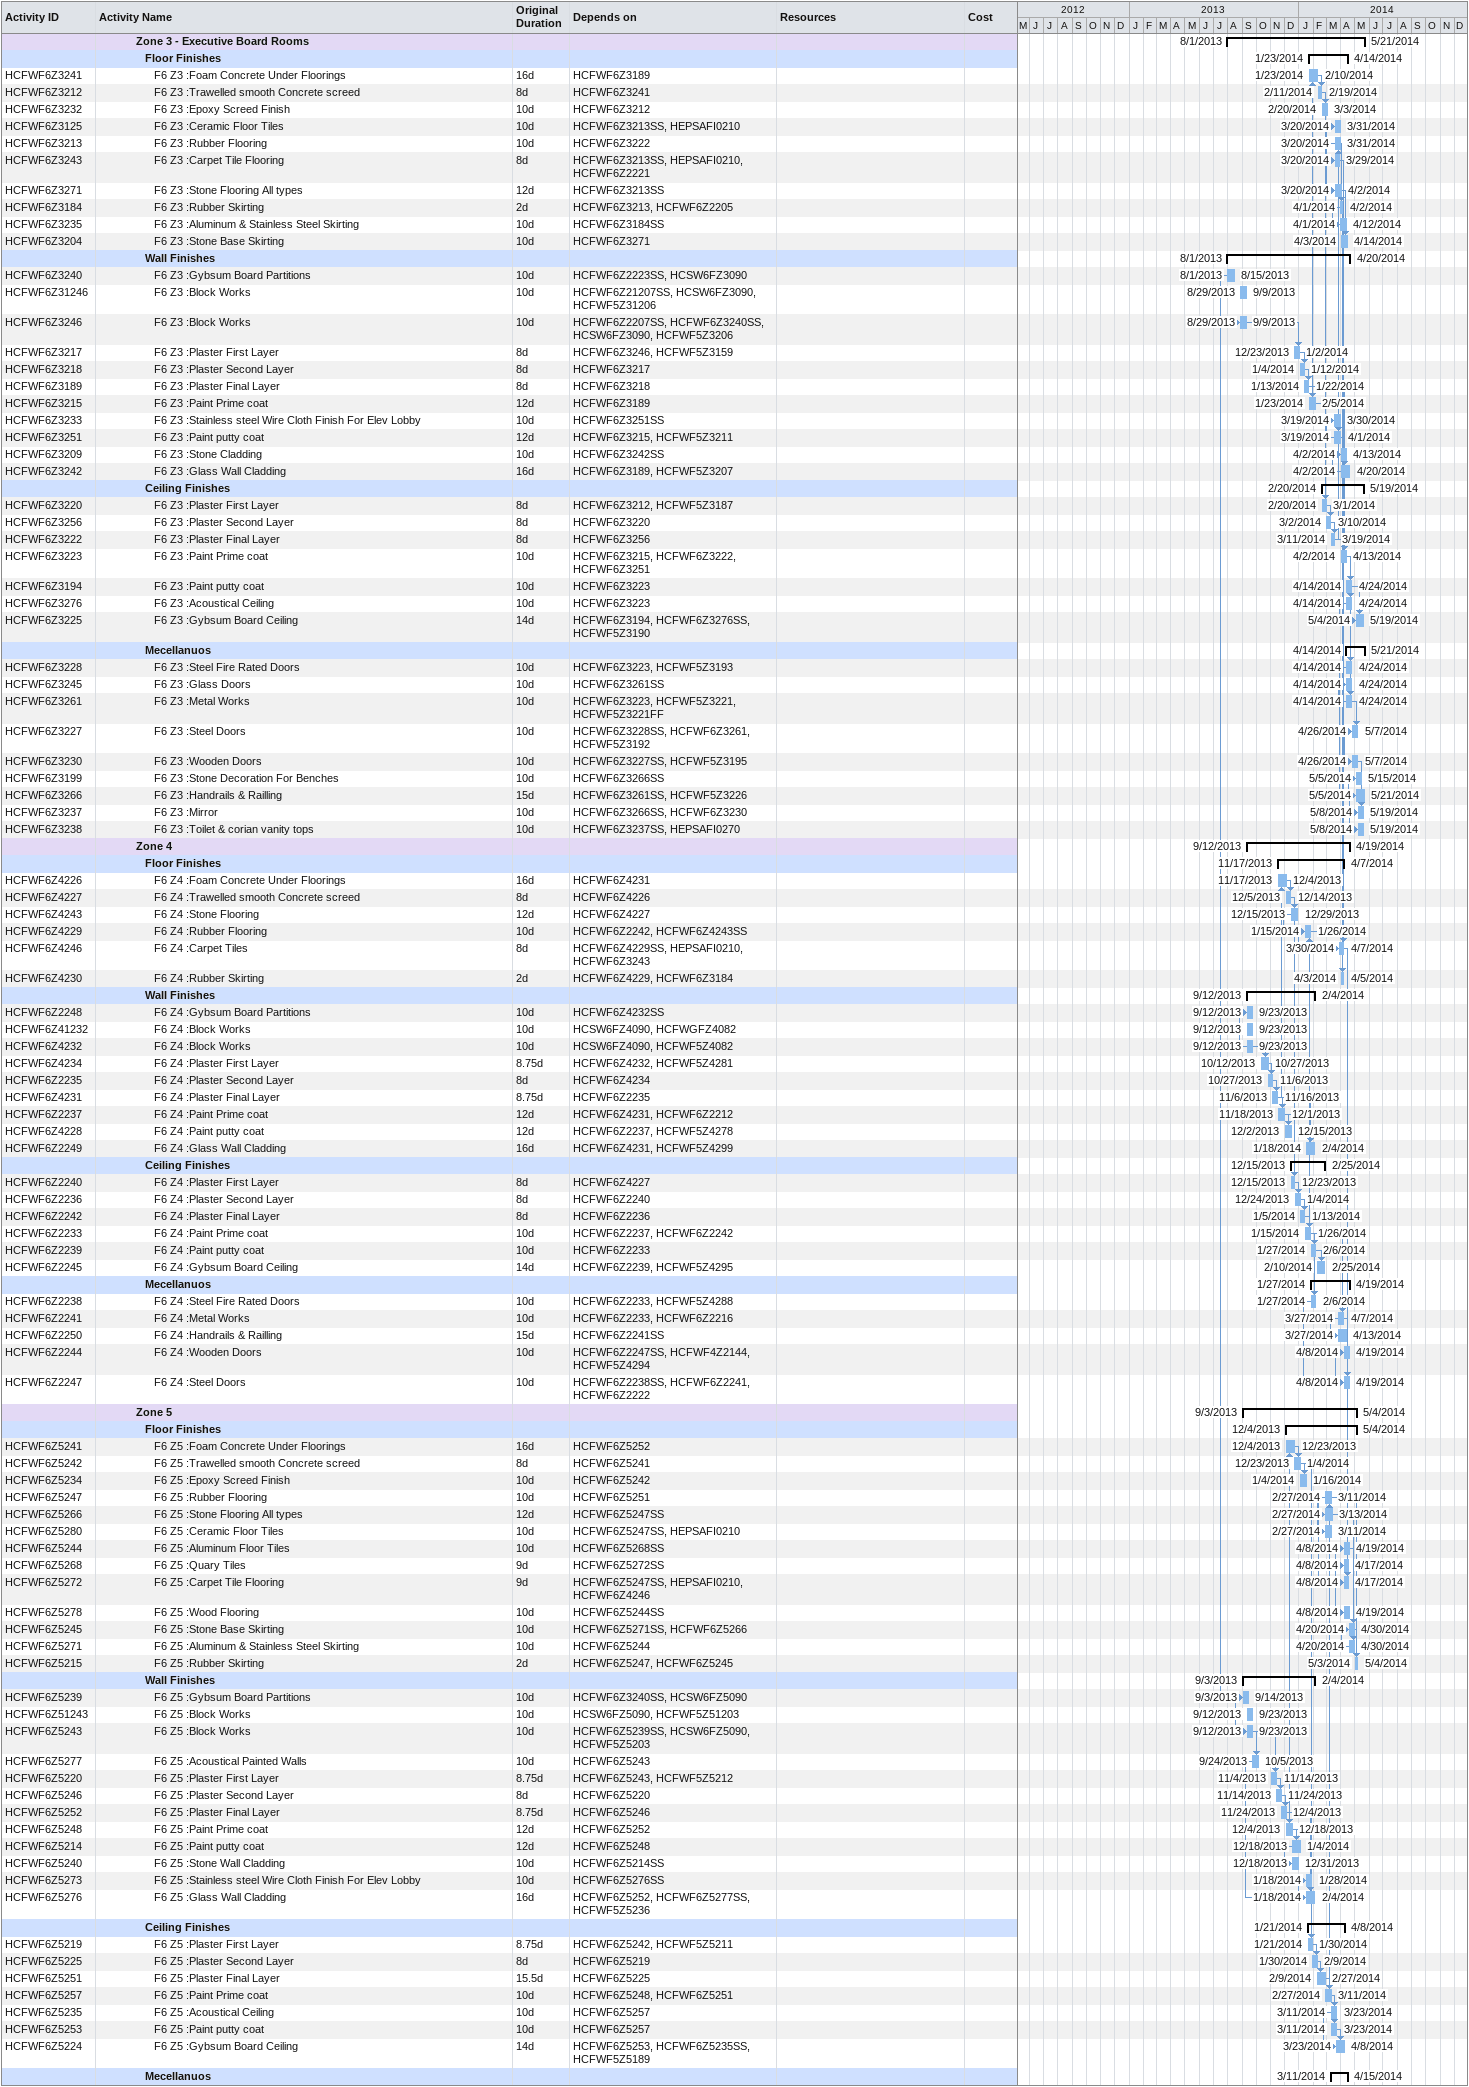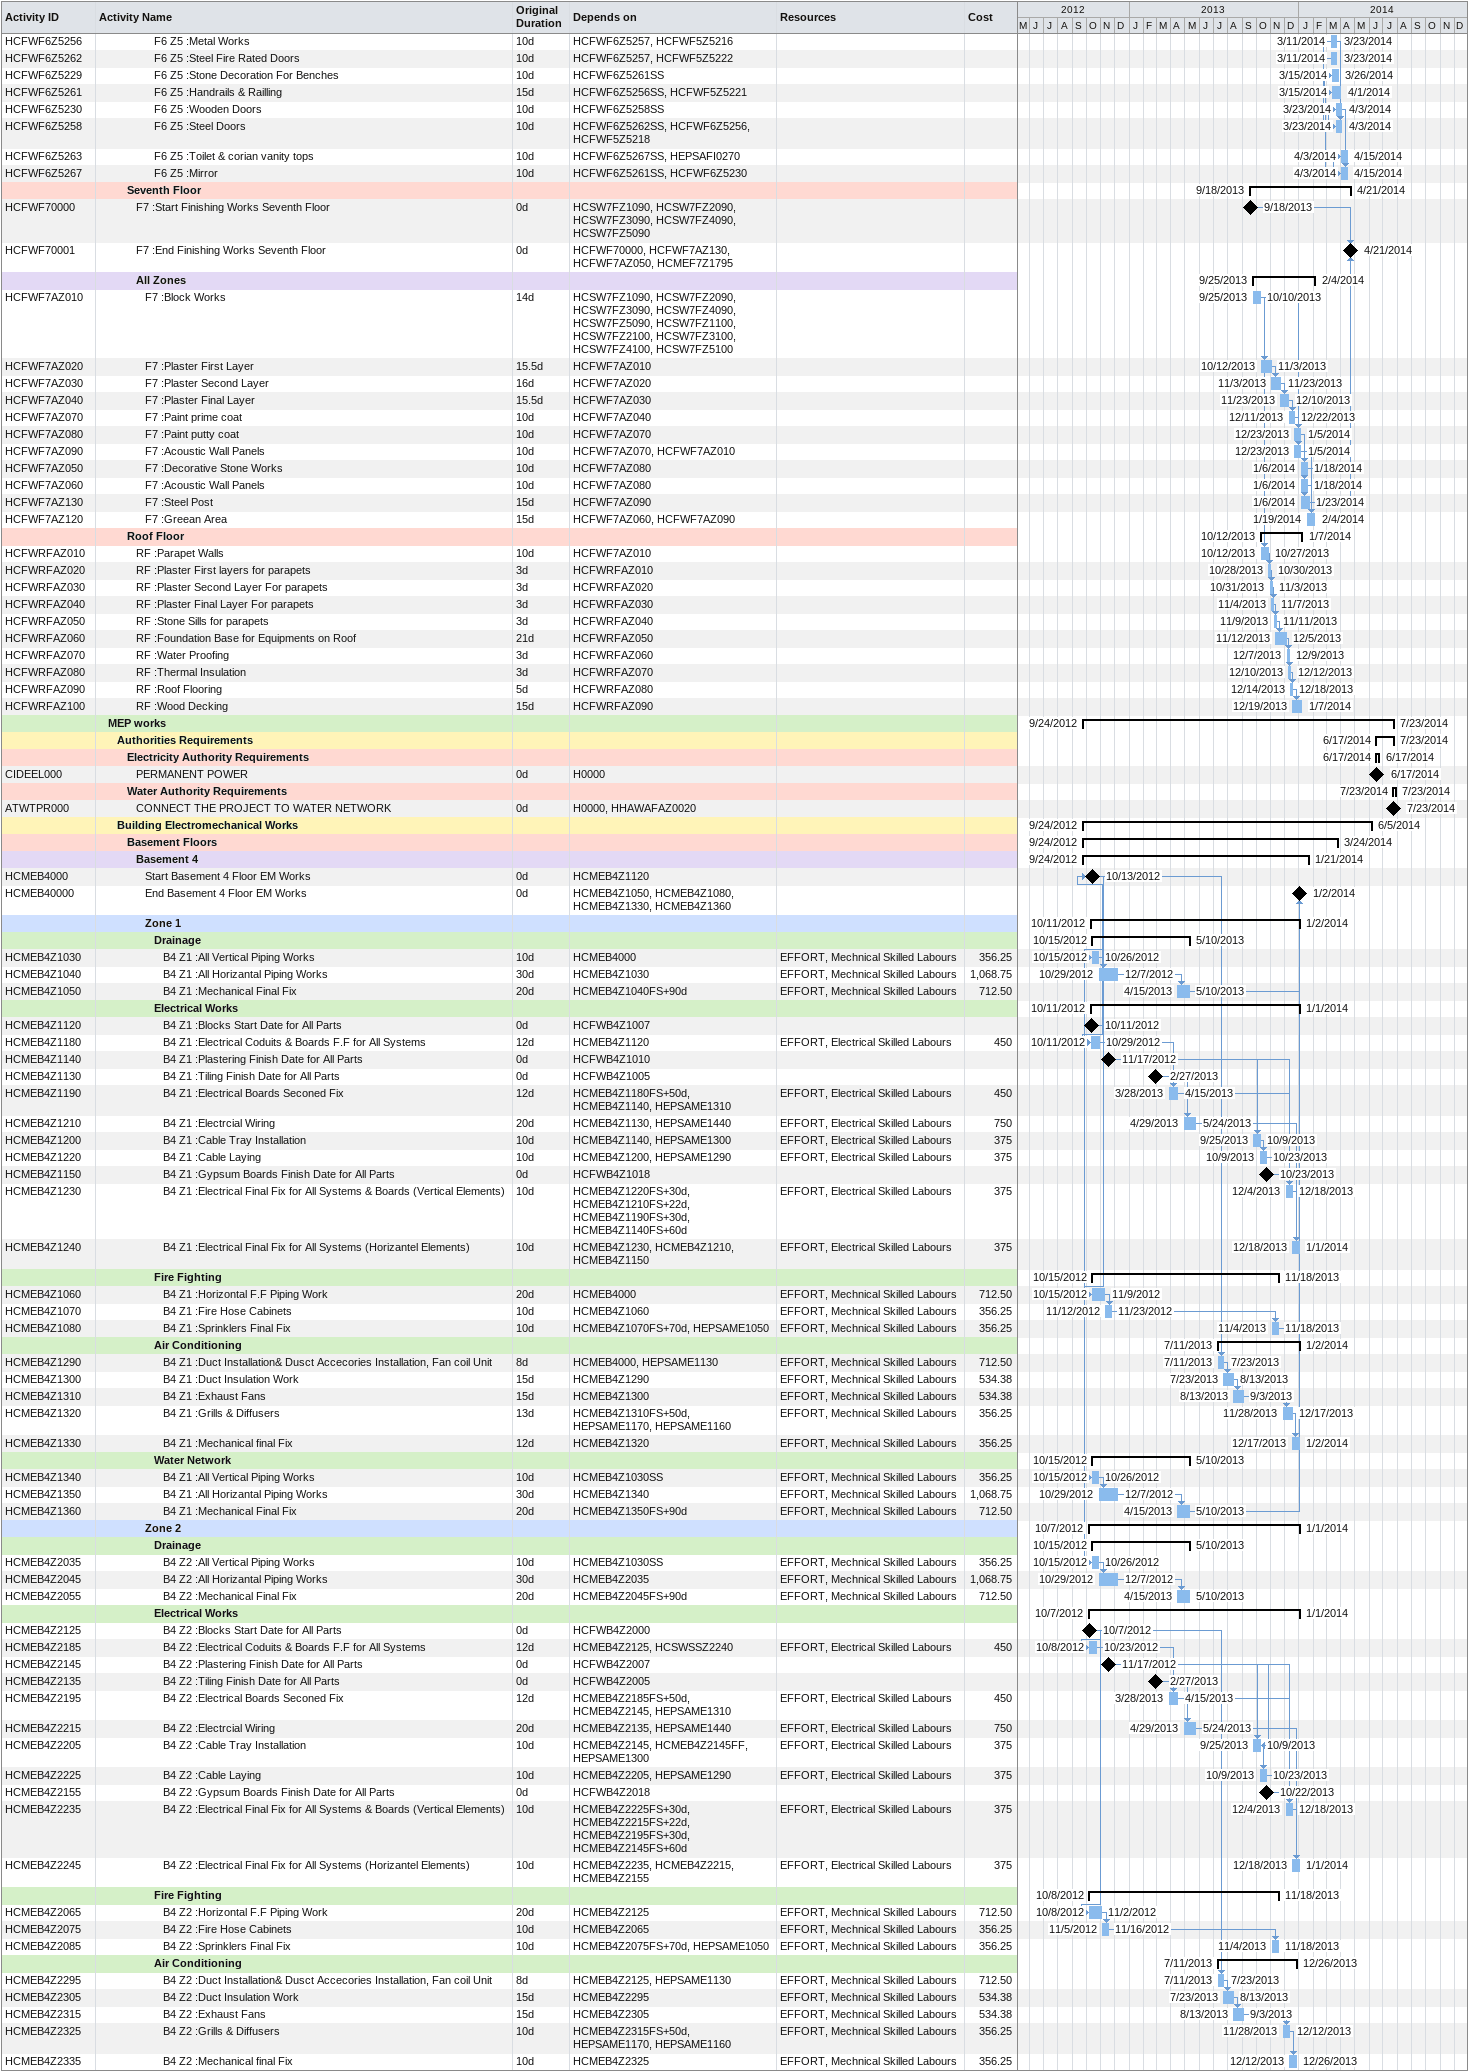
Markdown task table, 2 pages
| ID | Level | Task | Original duration | Start | Finish | Predecessors | Resources | Cost |
|---|---|---|---|---|---|---|---|---|
|  | 5 | **Zone 3 - Executive Board Rooms** |  | 2013-08-01 | 2014-05-21 |  |  |  |
|  | 6 | **Floor Finishes** |  | 2014-01-23 | 2014-04-14 |  |  |  |
| HCFWF6Z3241 | 7 | F6 Z3 :Foam Concrete Under Floorings | 16d | 2014-01-23 | 2014-02-10 | HCFWF6Z3189 |  |  |
| HCFWF6Z3212 | 7 | F6 Z3 :Trawelled smooth Concrete screed | 8d | 2014-02-11 | 2014-02-19 | HCFWF6Z3241 |  |  |
| HCFWF6Z3232 | 7 | F6 Z3 :Epoxy Screed Finish | 10d | 2014-02-20 | 2014-03-03 | HCFWF6Z3212 |  |  |
| HCFWF6Z3125 | 7 | F6 Z3 :Ceramic Floor Tiles | 10d | 2014-03-20 | 2014-03-31 | HCFWF6Z3213SS, HEPSAFI0210 |  |  |
| HCFWF6Z3213 | 7 | F6 Z3 :Rubber Flooring | 10d | 2014-03-20 | 2014-03-31 | HCFWF6Z3222 |  |  |
| HCFWF6Z3243 | 7 | F6 Z3 :Carpet Tile Flooring | 8d | 2014-03-20 | 2014-03-29 | HCFWF6Z3213SS, HEPSAFI0210, HCFWF6Z2221 |  |  |
| HCFWF6Z3271 | 7 | F6 Z3 :Stone Flooring All types | 12d | 2014-03-20 | 2014-04-02 | HCFWF6Z3213SS |  |  |
| HCFWF6Z3184 | 7 | F6 Z3 :Rubber Skirting | 2d | 2014-04-01 | 2014-04-02 | HCFWF6Z3213, HCFWF6Z2205 |  |  |
| HCFWF6Z3235 | 7 | F6 Z3 :Aluminum & Stainless Steel Skirting | 10d | 2014-04-01 | 2014-04-12 | HCFWF6Z3184SS |  |  |
| HCFWF6Z3204 | 7 | F6 Z3 :Stone Base Skirting | 10d | 2014-04-03 | 2014-04-14 | HCFWF6Z3271 |  |  |
|  | 6 | **Wall Finishes** |  | 2013-08-01 | 2014-04-20 |  |  |  |
| HCFWF6Z3240 | 7 | F6 Z3 :Gybsum Board Partitions | 10d | 2013-08-01 | 2013-08-15 | HCFWF6Z2223SS, HCSW6FZ3090 |  |  |
| HCFWF6Z31246 | 7 | F6 Z3 :Block Works | 10d | 2013-08-29 | 2013-09-09 | HCFWF6Z21207SS, HCSW6FZ3090, HCFWF5Z31206 |  |  |
| HCFWF6Z3246 | 7 | F6 Z3 :Block Works | 10d | 2013-08-29 | 2013-09-09 | HCFWF6Z2207SS, HCFWF6Z3240SS, HCSW6FZ3090, HCFWF5Z3206 |  |  |
| HCFWF6Z3217 | 7 | F6 Z3 :Plaster First Layer | 8d | 2013-12-23 | 2014-01-02 | HCFWF6Z3246, HCFWF5Z3159 |  |  |
| HCFWF6Z3218 | 7 | F6 Z3 :Plaster Second Layer | 8d | 2014-01-04 | 2014-01-12 | HCFWF6Z3217 |  |  |
| HCFWF6Z3189 | 7 | F6 Z3 :Plaster Final Layer | 8d | 2014-01-13 | 2014-01-22 | HCFWF6Z3218 |  |  |
| HCFWF6Z3215 | 7 | F6 Z3 :Paint Prime coat | 12d | 2014-01-23 | 2014-02-05 | HCFWF6Z3189 |  |  |
| HCFWF6Z3233 | 7 | F6 Z3 :Stainless steel Wire Cloth Finish For Elev Lobby | 10d | 2014-03-19 | 2014-03-30 | HCFWF6Z3251SS |  |  |
| HCFWF6Z3251 | 7 | F6 Z3 :Paint putty coat | 12d | 2014-03-19 | 2014-04-01 | HCFWF6Z3215, HCFWF5Z3211 |  |  |
| HCFWF6Z3209 | 7 | F6 Z3 :Stone Cladding | 10d | 2014-04-02 | 2014-04-13 | HCFWF6Z3242SS |  |  |
| HCFWF6Z3242 | 7 | F6 Z3 :Glass Wall Cladding | 16d | 2014-04-02 | 2014-04-20 | HCFWF6Z3189, HCFWF5Z3207 |  |  |
|  | 6 | **Ceiling Finishes** |  | 2014-02-20 | 2014-05-19 |  |  |  |
| HCFWF6Z3220 | 7 | F6 Z3 :Plaster First Layer | 8d | 2014-02-20 | 2014-03-01 | HCFWF6Z3212, HCFWF5Z3187 |  |  |
| HCFWF6Z3256 | 7 | F6 Z3 :Plaster Second Layer | 8d | 2014-03-02 | 2014-03-10 | HCFWF6Z3220 |  |  |
| HCFWF6Z3222 | 7 | F6 Z3 :Plaster Final Layer | 8d | 2014-03-11 | 2014-03-19 | HCFWF6Z3256 |  |  |
| HCFWF6Z3223 | 7 | F6 Z3 :Paint Prime coat | 10d | 2014-04-02 | 2014-04-13 | HCFWF6Z3215, HCFWF6Z3222, HCFWF6Z3251 |  |  |
| HCFWF6Z3194 | 7 | F6 Z3 :Paint putty coat | 10d | 2014-04-14 | 2014-04-24 | HCFWF6Z3223 |  |  |
| HCFWF6Z3276 | 7 | F6 Z3 :Acoustical Ceiling | 10d | 2014-04-14 | 2014-04-24 | HCFWF6Z3223 |  |  |
| HCFWF6Z3225 | 7 | F6 Z3 :Gybsum Board Ceiling | 14d | 2014-05-04 | 2014-05-19 | HCFWF6Z3194, HCFWF6Z3276SS, HCFWF5Z3190 |  |  |
|  | 6 | **Mecellanuos** |  | 2014-04-14 | 2014-05-21 |  |  |  |
| HCFWF6Z3228 | 7 | F6 Z3 :Steel Fire Rated Doors | 10d | 2014-04-14 | 2014-04-24 | HCFWF6Z3223, HCFWF5Z3193 |  |  |
| HCFWF6Z3245 | 7 | F6 Z3 :Glass Doors | 10d | 2014-04-14 | 2014-04-24 | HCFWF6Z3261SS |  |  |
| HCFWF6Z3261 | 7 | F6 Z3 :Metal Works | 10d | 2014-04-14 | 2014-04-24 | HCFWF6Z3223, HCFWF5Z3221, HCFWF5Z3221FF |  |  |
| HCFWF6Z3227 | 7 | F6 Z3 :Steel Doors | 10d | 2014-04-26 | 2014-05-07 | HCFWF6Z3228SS, HCFWF6Z3261, HCFWF5Z3192 |  |  |
| HCFWF6Z3230 | 7 | F6 Z3 :Wooden Doors | 10d | 2014-04-26 | 2014-05-07 | HCFWF6Z3227SS, HCFWF5Z3195 |  |  |
| HCFWF6Z3199 | 7 | F6 Z3 :Stone Decoration For Benches | 10d | 2014-05-05 | 2014-05-15 | HCFWF6Z3266SS |  |  |
| HCFWF6Z3266 | 7 | F6 Z3 :Handrails & Railling | 15d | 2014-05-05 | 2014-05-21 | HCFWF6Z3261SS, HCFWF5Z3226 |  |  |
| HCFWF6Z3237 | 7 | F6 Z3 :Mirror | 10d | 2014-05-08 | 2014-05-19 | HCFWF6Z3266SS, HCFWF6Z3230 |  |  |
| HCFWF6Z3238 | 7 | F6 Z3 :Toilet & corian vanity tops | 10d | 2014-05-08 | 2014-05-19 | HCFWF6Z3237SS, HEPSAFI0270 |  |  |
|  | 5 | **Zone 4** |  | 2013-09-12 | 2014-04-19 |  |  |  |
|  | 6 | **Floor Finishes** |  | 2013-11-17 | 2014-04-07 |  |  |  |
| HCFWF6Z4226 | 7 | F6 Z4 :Foam Concrete Under Floorings | 16d | 2013-11-17 | 2013-12-04 | HCFWF6Z4231 |  |  |
| HCFWF6Z4227 | 7 | F6 Z4 :Trawelled smooth Concrete screed | 8d | 2013-12-05 | 2013-12-14 | HCFWF6Z4226 |  |  |
| HCFWF6Z4243 | 7 | F6 Z4 :Stone Flooring | 12d | 2013-12-15 | 2013-12-29 | HCFWF6Z4227 |  |  |
| HCFWF6Z4229 | 7 | F6 Z4 :Rubber Flooring | 10d | 2014-01-15 | 2014-01-26 | HCFWF6Z2242, HCFWF6Z4243SS |  |  |
| HCFWF6Z4246 | 7 | F6 Z4 :Carpet Tiles | 8d | 2014-03-30 | 2014-04-07 | HCFWF6Z4229SS, HEPSAFI0210, HCFWF6Z3243 |  |  |
| HCFWF6Z4230 | 7 | F6 Z4 :Rubber Skirting | 2d | 2014-04-03 | 2014-04-05 | HCFWF6Z4229, HCFWF6Z3184 |  |  |
|  | 6 | **Wall Finishes** |  | 2013-09-12 | 2014-02-04 |  |  |  |
| HCFWF6Z2248 | 7 | F6 Z4 :Gybsum Board Partitions | 10d | 2013-09-12 | 2013-09-23 | HCFWF6Z4232SS |  |  |
| HCFWF6Z41232 | 7 | F6 Z4 :Block Works | 10d | 2013-09-12 | 2013-09-23 | HCSW6FZ4090, HCFWGFZ4082 |  |  |
| HCFWF6Z4232 | 7 | F6 Z4 :Block Works | 10d | 2013-09-12 | 2013-09-23 | HCSW6FZ4090, HCFWF5Z4082 |  |  |
| HCFWF6Z4234 | 7 | F6 Z4 :Plaster First Layer | 8.75d | 2013-10-12 | 2013-10-27 | HCFWF6Z4232, HCFWF5Z4281 |  |  |
| HCFWF6Z2235 | 7 | F6 Z4 :Plaster Second Layer | 8d | 2013-10-27 | 2013-11-06 | HCFWF6Z4234 |  |  |
| HCFWF6Z4231 | 7 | F6 Z4 :Plaster Final Layer | 8.75d | 2013-11-06 | 2013-11-16 | HCFWF6Z2235 |  |  |
| HCFWF6Z2237 | 7 | F6 Z4 :Paint Prime coat | 12d | 2013-11-18 | 2013-12-01 | HCFWF6Z4231, HCFWF6Z2212 |  |  |
| HCFWF6Z4228 | 7 | F6 Z4 :Paint putty coat | 12d | 2013-12-02 | 2013-12-15 | HCFWF6Z2237, HCFWF5Z4278 |  |  |
| HCFWF6Z2249 | 7 | F6 Z4 :Glass Wall Cladding | 16d | 2014-01-18 | 2014-02-04 | HCFWF6Z4231, HCFWF5Z4299 |  |  |
|  | 6 | **Ceiling Finishes** |  | 2013-12-15 | 2014-02-25 |  |  |  |
| HCFWF6Z2240 | 7 | F6 Z4 :Plaster First Layer | 8d | 2013-12-15 | 2013-12-23 | HCFWF6Z4227 |  |  |
| HCFWF6Z2236 | 7 | F6 Z4 :Plaster Second Layer | 8d | 2013-12-24 | 2014-01-04 | HCFWF6Z2240 |  |  |
| HCFWF6Z2242 | 7 | F6 Z4 :Plaster Final Layer | 8d | 2014-01-05 | 2014-01-13 | HCFWF6Z2236 |  |  |
| HCFWF6Z2233 | 7 | F6 Z4 :Paint Prime coat | 10d | 2014-01-15 | 2014-01-26 | HCFWF6Z2237, HCFWF6Z2242 |  |  |
| HCFWF6Z2239 | 7 | F6 Z4 :Paint putty coat | 10d | 2014-01-27 | 2014-02-06 | HCFWF6Z2233 |  |  |
| HCFWF6Z2245 | 7 | F6 Z4 :Gybsum Board Ceiling | 14d | 2014-02-10 | 2014-02-25 | HCFWF6Z2239, HCFWF5Z4295 |  |  |
|  | 6 | **Mecellanuos** |  | 2014-01-27 | 2014-04-19 |  |  |  |
| HCFWF6Z2238 | 7 | F6 Z4 :Steel Fire Rated Doors | 10d | 2014-01-27 | 2014-02-06 | HCFWF6Z2233, HCFWF5Z4288 |  |  |
| HCFWF6Z2241 | 7 | F6 Z4 :Metal Works | 10d | 2014-03-27 | 2014-04-07 | HCFWF6Z2233, HCFWF6Z2216 |  |  |
| HCFWF6Z2250 | 7 | F6 Z4 :Handrails & Railling | 15d | 2014-03-27 | 2014-04-13 | HCFWF6Z2241SS |  |  |
| HCFWF6Z2244 | 7 | F6 Z4 :Wooden Doors | 10d | 2014-04-08 | 2014-04-19 | HCFWF6Z2247SS, HCFWF4Z2144, HCFWF5Z4294 |  |  |
| HCFWF6Z2247 | 7 | F6 Z4 :Steel Doors | 10d | 2014-04-08 | 2014-04-19 | HCFWF6Z2238SS, HCFWF6Z2241, HCFWF6Z2222 |  |  |
|  | 5 | **Zone 5** |  | 2013-09-03 | 2014-05-04 |  |  |  |
|  | 6 | **Floor Finishes** |  | 2013-12-04 | 2014-05-04 |  |  |  |
| HCFWF6Z5241 | 7 | F6 Z5 :Foam Concrete Under Floorings | 16d | 2013-12-04 | 2013-12-23 | HCFWF6Z5252 |  |  |
| HCFWF6Z5242 | 7 | F6 Z5 :Trawelled smooth Concrete screed | 8d | 2013-12-23 | 2014-01-04 | HCFWF6Z5241 |  |  |
| HCFWF6Z5234 | 7 | F6 Z5 :Epoxy Screed Finish | 10d | 2014-01-04 | 2014-01-16 | HCFWF6Z5242 |  |  |
| HCFWF6Z5247 | 7 | F6 Z5 :Rubber Flooring | 10d | 2014-02-27 | 2014-03-11 | HCFWF6Z5251 |  |  |
| HCFWF6Z5266 | 7 | F6 Z5 :Stone Flooring All types | 12d | 2014-02-27 | 2014-03-13 | HCFWF6Z5247SS |  |  |
| HCFWF6Z5280 | 7 | F6 Z5 :Ceramic Floor Tiles | 10d | 2014-02-27 | 2014-03-11 | HCFWF6Z5247SS, HEPSAFI0210 |  |  |
| HCFWF6Z5244 | 7 | F6 Z5 :Aluminum Floor Tiles | 10d | 2014-04-08 | 2014-04-19 | HCFWF6Z5268SS |  |  |
| HCFWF6Z5268 | 7 | F6 Z5 :Quary Tiles | 9d | 2014-04-08 | 2014-04-17 | HCFWF6Z5272SS |  |  |
| HCFWF6Z5272 | 7 | F6 Z5 :Carpet Tile Flooring | 9d | 2014-04-08 | 2014-04-17 | HCFWF6Z5247SS, HEPSAFI0210, HCFWF6Z4246 |  |  |
| HCFWF6Z5278 | 7 | F6 Z5 :Wood Flooring | 10d | 2014-04-08 | 2014-04-19 | HCFWF6Z5244SS |  |  |
| HCFWF6Z5245 | 7 | F6 Z5 :Stone Base Skirting | 10d | 2014-04-20 | 2014-04-30 | HCFWF6Z5271SS, HCFWF6Z5266 |  |  |
| HCFWF6Z5271 | 7 | F6 Z5 :Aluminum & Stainless Steel Skirting | 10d | 2014-04-20 | 2014-04-30 | HCFWF6Z5244 |  |  |
| HCFWF6Z5215 | 7 | F6 Z5 :Rubber Skirting | 2d | 2014-05-03 | 2014-05-04 | HCFWF6Z5247, HCFWF6Z5245 |  |  |
|  | 6 | **Wall Finishes** |  | 2013-09-03 | 2014-02-04 |  |  |  |
| HCFWF6Z5239 | 7 | F6 Z5 :Gybsum Board Partitions | 10d | 2013-09-03 | 2013-09-14 | HCFWF6Z3240SS, HCSW6FZ5090 |  |  |
| HCFWF6Z51243 | 7 | F6 Z5 :Block Works | 10d | 2013-09-12 | 2013-09-23 | HCSW6FZ5090, HCFWF5Z51203 |  |  |
| HCFWF6Z5243 | 7 | F6 Z5 :Block Works | 10d | 2013-09-12 | 2013-09-23 | HCFWF6Z5239SS, HCSW6FZ5090, HCFWF5Z5203 |  |  |
| HCFWF6Z5277 | 7 | F6 Z5 :Acoustical Painted Walls | 10d | 2013-09-24 | 2013-10-05 | HCFWF6Z5243 |  |  |
| HCFWF6Z5220 | 7 | F6 Z5 :Plaster First Layer | 8.75d | 2013-11-04 | 2013-11-14 | HCFWF6Z5243, HCFWF5Z5212 |  |  |
| HCFWF6Z5246 | 7 | F6 Z5 :Plaster Second Layer | 8d | 2013-11-14 | 2013-11-24 | HCFWF6Z5220 |  |  |
| HCFWF6Z5252 | 7 | F6 Z5 :Plaster Final Layer | 8.75d | 2013-11-24 | 2013-12-04 | HCFWF6Z5246 |  |  |
| HCFWF6Z5248 | 7 | F6 Z5 :Paint Prime coat | 12d | 2013-12-04 | 2013-12-18 | HCFWF6Z5252 |  |  |
| HCFWF6Z5214 | 7 | F6 Z5 :Paint putty coat | 12d | 2013-12-18 | 2014-01-04 | HCFWF6Z5248 |  |  |
| HCFWF6Z5240 | 7 | F6 Z5 :Stone Wall Cladding | 10d | 2013-12-18 | 2013-12-31 | HCFWF6Z5214SS |  |  |
| HCFWF6Z5273 | 7 | F6 Z5 :Stainless steel Wire Cloth Finish For Elev Lobby | 10d | 2014-01-18 | 2014-01-28 | HCFWF6Z5276SS |  |  |
| HCFWF6Z5276 | 7 | F6 Z5 :Glass Wall Cladding | 16d | 2014-01-18 | 2014-02-04 | HCFWF6Z5252, HCFWF6Z5277SS, HCFWF5Z5236 |  |  |
|  | 6 | **Ceiling Finishes** |  | 2014-01-21 | 2014-04-08 |  |  |  |
| HCFWF6Z5219 | 7 | F6 Z5 :Plaster First Layer | 8.75d | 2014-01-21 | 2014-01-30 | HCFWF6Z5242, HCFWF5Z5211 |  |  |
| HCFWF6Z5225 | 7 | F6 Z5 :Plaster Second Layer | 8d | 2014-01-30 | 2014-02-09 | HCFWF6Z5219 |  |  |
| HCFWF6Z5251 | 7 | F6 Z5 :Plaster Final Layer | 15.5d | 2014-02-09 | 2014-02-27 | HCFWF6Z5225 |  |  |
| HCFWF6Z5257 | 7 | F6 Z5 :Paint Prime coat | 10d | 2014-02-27 | 2014-03-11 | HCFWF6Z5248, HCFWF6Z5251 |  |  |
| HCFWF6Z5235 | 7 | F6 Z5 :Acoustical Ceiling | 10d | 2014-03-11 | 2014-03-23 | HCFWF6Z5257 |  |  |
| HCFWF6Z5253 | 7 | F6 Z5 :Paint putty coat | 10d | 2014-03-11 | 2014-03-23 | HCFWF6Z5257 |  |  |
| HCFWF6Z5224 | 7 | F6 Z5 :Gybsum Board Ceiling | 14d | 2014-03-23 | 2014-04-08 | HCFWF6Z5253, HCFWF6Z5235SS, HCFWF5Z5189 |  |  |
|  | 6 | **Mecellanuos** |  | 2014-03-11 | 2014-04-15 |  |  |  |
| HCFWF6Z5256 | 7 | F6 Z5 :Metal Works | 10d | 2014-03-11 | 2014-03-23 | HCFWF6Z5257, HCFWF5Z5216 |  |  |
| HCFWF6Z5262 | 7 | F6 Z5 :Steel Fire Rated Doors | 10d | 2014-03-11 | 2014-03-23 | HCFWF6Z5257, HCFWF5Z5222 |  |  |
| HCFWF6Z5229 | 7 | F6 Z5 :Stone Decoration For Benches | 10d | 2014-03-15 | 2014-03-26 | HCFWF6Z5261SS |  |  |
| HCFWF6Z5261 | 7 | F6 Z5 :Handrails & Railling | 15d | 2014-03-15 | 2014-04-01 | HCFWF6Z5256SS, HCFWF5Z5221 |  |  |
| HCFWF6Z5230 | 7 | F6 Z5 :Wooden Doors | 10d | 2014-03-23 | 2014-04-03 | HCFWF6Z5258SS |  |  |
| HCFWF6Z5258 | 7 | F6 Z5 :Steel Doors | 10d | 2014-03-23 | 2014-04-03 | HCFWF6Z5262SS, HCFWF6Z5256, HCFWF5Z5218 |  |  |
| HCFWF6Z5263 | 7 | F6 Z5 :Toilet & corian vanity tops | 10d | 2014-04-03 | 2014-04-15 | HCFWF6Z5267SS, HEPSAFI0270 |  |  |
| HCFWF6Z5267 | 7 | F6 Z5 :Mirror | 10d | 2014-04-03 | 2014-04-15 | HCFWF6Z5261SS, HCFWF6Z5230 |  |  |
|  | 4 | **Seventh Floor** |  | 2013-09-18 | 2014-04-21 |  |  |  |
| HCFWF70000 | 5 | F7 :Start Finishing Works Seventh Floor | 0d | 2013-09-18 | 2013-09-18 | HCSW7FZ1090, HCSW7FZ2090, HCSW7FZ3090, HCSW7FZ4090, HCSW7FZ5090 |  |  |
| HCFWF70001 | 5 | F7 :End Finishing Works Seventh Floor | 0d | 2014-04-21 | 2014-04-21 | HCFWF70000, HCFWF7AZ130, HCFWF7AZ050, HCMEF7Z1795 |  |  |
|  | 5 | **All Zones** |  | 2013-09-25 | 2014-02-04 |  |  |  |
| HCFWF7AZ010 | 6 | F7 :Block Works | 14d | 2013-09-25 | 2013-10-10 | HCSW7FZ1090, HCSW7FZ2090, HCSW7FZ3090, HCSW7FZ4090, HCSW7FZ5090, HCSW7FZ1100, HCSW7FZ2100, HCSW7FZ3100, HCSW7FZ4100, HCSW7FZ5100 |  |  |
| HCFWF7AZ020 | 6 | F7 :Plaster First Layer | 15.5d | 2013-10-12 | 2013-11-03 | HCFWF7AZ010 |  |  |
| HCFWF7AZ030 | 6 | F7 :Plaster Second Layer | 16d | 2013-11-03 | 2013-11-23 | HCFWF7AZ020 |  |  |
| HCFWF7AZ040 | 6 | F7 :Plaster Final Layer | 15.5d | 2013-11-23 | 2013-12-10 | HCFWF7AZ030 |  |  |
| HCFWF7AZ070 | 6 | F7 :Paint prime coat | 10d | 2013-12-11 | 2013-12-22 | HCFWF7AZ040 |  |  |
| HCFWF7AZ080 | 6 | F7 :Paint putty coat | 10d | 2013-12-23 | 2014-01-05 | HCFWF7AZ070 |  |  |
| HCFWF7AZ090 | 6 | F7 :Acoustic Wall Panels | 10d | 2013-12-23 | 2014-01-05 | HCFWF7AZ070, HCFWF7AZ010 |  |  |
| HCFWF7AZ050 | 6 | F7 :Decorative Stone Works | 10d | 2014-01-06 | 2014-01-18 | HCFWF7AZ080 |  |  |
| HCFWF7AZ060 | 6 | F7 :Acoustic Wall Panels | 10d | 2014-01-06 | 2014-01-18 | HCFWF7AZ080 |  |  |
| HCFWF7AZ130 | 6 | F7 :Steel Post | 15d | 2014-01-06 | 2014-01-23 | HCFWF7AZ090 |  |  |
| HCFWF7AZ120 | 6 | F7 :Greean Area | 15d | 2014-01-19 | 2014-02-04 | HCFWF7AZ060, HCFWF7AZ090 |  |  |
|  | 4 | **Roof Floor** |  | 2013-10-12 | 2014-01-07 |  |  |  |
| HCFWRFAZ010 | 5 | RF :Parapet Walls | 10d | 2013-10-12 | 2013-10-27 | HCFWF7AZ010 |  |  |
| HCFWRFAZ020 | 5 | RF :Plaster First layers for parapets | 3d | 2013-10-28 | 2013-10-30 | HCFWRFAZ010 |  |  |
| HCFWRFAZ030 | 5 | RF :Plaster Second Layer For parapets | 3d | 2013-10-31 | 2013-11-03 | HCFWRFAZ020 |  |  |
| HCFWRFAZ040 | 5 | RF :Plaster Final Layer For parapets | 3d | 2013-11-04 | 2013-11-07 | HCFWRFAZ030 |  |  |
| HCFWRFAZ050 | 5 | RF :Stone Sills for parapets | 3d | 2013-11-09 | 2013-11-11 | HCFWRFAZ040 |  |  |
| HCFWRFAZ060 | 5 | RF :Foundation Base for Equipments on Roof | 21d | 2013-11-12 | 2013-12-05 | HCFWRFAZ050 |  |  |
| HCFWRFAZ070 | 5 | RF :Water Proofing | 3d | 2013-12-07 | 2013-12-09 | HCFWRFAZ060 |  |  |
| HCFWRFAZ080 | 5 | RF :Thermal Insulation | 3d | 2013-12-10 | 2013-12-12 | HCFWRFAZ070 |  |  |
| HCFWRFAZ090 | 5 | RF :Roof Flooring | 5d | 2013-12-14 | 2013-12-18 | HCFWRFAZ080 |  |  |
| HCFWRFAZ100 | 5 | RF :Wood Decking | 15d | 2013-12-19 | 2014-01-07 | HCFWRFAZ090 |  |  |
|  | 2 | **MEP works** |  | 2012-09-24 | 2014-07-23 |  |  |  |
|  | 3 | **Authorities Requirements** |  | 2014-06-17 | 2014-07-23 |  |  |  |
|  | 4 | **Electricity Authority Requirements** |  | 2014-06-17 | 2014-06-17 |  |  |  |
| CIDEEL000 | 5 | PERMANENT POWER | 0d | 2014-06-17 | 2014-06-17 | H0000 |  |  |
|  | 4 | **Water Authority Requirements** |  | 2014-07-23 | 2014-07-23 |  |  |  |
| ATWTPR000 | 5 | CONNECT THE PROJECT TO WATER NETWORK | 0d | 2014-07-23 | 2014-07-23 | H0000, HHAWAFAZ0020 |  |  |
|  | 3 | **Building Electromechanical Works** |  | 2012-09-24 | 2014-06-05 |  |  |  |
|  | 4 | **Basement Floors** |  | 2012-09-24 | 2014-03-24 |  |  |  |
|  | 5 | **Basement 4** |  | 2012-09-24 | 2014-01-21 |  |  |  |
| HCMEB4000 | 6 | Start Basement 4 Floor EM Works | 0d | 2012-10-13 | 2012-10-13 | HCMEB4Z1120 |  |  |
| HCMEB40000 | 6 | End Basement 4 Floor EM Works | 0d | 2014-01-02 | 2014-01-02 | HCMEB4Z1050, HCMEB4Z1080, HCMEB4Z1330, HCMEB4Z1360 |  |  |
|  | 6 | **Zone 1** |  | 2012-10-11 | 2014-01-02 |  |  |  |
|  | 7 | **Drainage** |  | 2012-10-15 | 2013-05-10 |  |  |  |
| HCMEB4Z1030 | 8 | B4 Z1 :All Vertical Piping Works | 10d | 2012-10-15 | 2012-10-26 | HCMEB4000 | EFFORT, Mechnical Skilled Labours | 356.25 |
| HCMEB4Z1040 | 8 | B4 Z1 :All Horizantal Piping Works | 30d | 2012-10-29 | 2012-12-07 | HCMEB4Z1030 | EFFORT, Mechnical Skilled Labours | 1068.75 |
| HCMEB4Z1050 | 8 | B4 Z1 :Mechanical Final Fix | 20d | 2013-04-15 | 2013-05-10 | HCMEB4Z1040FS+90d | EFFORT, Mechnical Skilled Labours | 712.50 |
|  | 7 | **Electrical Works** |  | 2012-10-11 | 2014-01-01 |  |  |  |
| HCMEB4Z1120 | 8 | B4 Z1 :Blocks Start Date for All Parts | 0d | 2012-10-11 | 2012-10-11 | HCFWB4Z1007 |  |  |
| HCMEB4Z1180 | 8 | B4 Z1 :Electrical Coduits & Boards F.F for All Systems | 12d | 2012-10-11 | 2012-10-29 | HCMEB4Z1120 | EFFORT, Electrical Skilled Labours | 450 |
| HCMEB4Z1140 | 8 | B4 Z1 :Plastering Finish Date for All Parts | 0d | 2012-11-17 | 2012-11-17 | HCFWB4Z1010 |  |  |
| HCMEB4Z1130 | 8 | B4 Z1 :Tiling Finish Date for All Parts | 0d | 2013-02-27 | 2013-02-27 | HCFWB4Z1005 |  |  |
| HCMEB4Z1190 | 8 | B4 Z1 :Electrical Boards Seconed Fix | 12d | 2013-03-28 | 2013-04-15 | HCMEB4Z1180FS+50d, HCMEB4Z1140, HEPSAME1310 | EFFORT, Electrical Skilled Labours | 450 |
| HCMEB4Z1210 | 8 | B4 Z1 :Electrcial Wiring | 20d | 2013-04-29 | 2013-05-24 | HCMEB4Z1130, HEPSAME1440 | EFFORT, Electrical Skilled Labours | 750 |
| HCMEB4Z1200 | 8 | B4 Z1 :Cable Tray Installation | 10d | 2013-09-25 | 2013-10-09 | HCMEB4Z1140, HEPSAME1300 | EFFORT, Electrical Skilled Labours | 375 |
| HCMEB4Z1220 | 8 | B4 Z1 :Cable Laying | 10d | 2013-10-09 | 2013-10-23 | HCMEB4Z1200, HEPSAME1290 | EFFORT, Electrical Skilled Labours | 375 |
| HCMEB4Z1150 | 8 | B4 Z1 :Gypsum Boards Finish Date for All Parts | 0d | 2013-10-23 | 2013-10-23 | HCFWB4Z1018 |  |  |
| HCMEB4Z1230 | 8 | B4 Z1 :Electrical Final Fix for All Systems & Boards (Vertical Elements) | 10d | 2013-12-04 | 2013-12-18 | HCMEB4Z1220FS+30d, HCMEB4Z1210FS+22d, HCMEB4Z1190FS+30d, HCMEB4Z1140FS+60d | EFFORT, Electrical Skilled Labours | 375 |
| HCMEB4Z1240 | 8 | B4 Z1 :Electrical Final Fix for All Systems (Horizantel Elements) | 10d | 2013-12-18 | 2014-01-01 | HCMEB4Z1230, HCMEB4Z1210, HCMEB4Z1150 | EFFORT, Electrical Skilled Labours | 375 |
|  | 7 | **Fire Fighting** |  | 2012-10-15 | 2013-11-18 |  |  |  |
| HCMEB4Z1060 | 8 | B4 Z1 :Horizontal F.F Piping Work | 20d | 2012-10-15 | 2012-11-09 | HCMEB4000 | EFFORT, Mechnical Skilled Labours | 712.50 |
| HCMEB4Z1070 | 8 | B4 Z1 :Fire Hose Cabinets | 10d | 2012-11-12 | 2012-11-23 | HCMEB4Z1060 | EFFORT, Mechnical Skilled Labours | 356.25 |
| HCMEB4Z1080 | 8 | B4 Z1 :Sprinklers Final Fix | 10d | 2013-11-04 | 2013-11-18 | HCMEB4Z1070FS+70d, HEPSAME1050 | EFFORT, Mechnical Skilled Labours | 356.25 |
|  | 7 | **Air Conditioning** |  | 2013-07-11 | 2014-01-02 |  |  |  |
| HCMEB4Z1290 | 8 | B4 Z1 :Duct Installation& Dusct Accecories Installation, Fan coil Unit | 8d | 2013-07-11 | 2013-07-23 | HCMEB4000, HEPSAME1130 | EFFORT, Mechnical Skilled Labours | 712.50 |
| HCMEB4Z1300 | 8 | B4 Z1 :Duct Insulation Work | 15d | 2013-07-23 | 2013-08-13 | HCMEB4Z1290 | EFFORT, Mechnical Skilled Labours | 534.38 |
| HCMEB4Z1310 | 8 | B4 Z1 :Exhaust Fans | 15d | 2013-08-13 | 2013-09-03 | HCMEB4Z1300 | EFFORT, Mechnical Skilled Labours | 534.38 |
| HCMEB4Z1320 | 8 | B4 Z1 :Grills & Diffusers | 13d | 2013-11-28 | 2013-12-17 | HCMEB4Z1310FS+50d, HEPSAME1170, HEPSAME1160 | EFFORT, Mechnical Skilled Labours | 356.25 |
| HCMEB4Z1330 | 8 | B4 Z1 :Mechanical final Fix | 12d | 2013-12-17 | 2014-01-02 | HCMEB4Z1320 | EFFORT, Mechnical Skilled Labours | 356.25 |
|  | 7 | **Water Network** |  | 2012-10-15 | 2013-05-10 |  |  |  |
| HCMEB4Z1340 | 8 | B4 Z1 :All Vertical Piping Works | 10d | 2012-10-15 | 2012-10-26 | HCMEB4Z1030SS | EFFORT, Mechnical Skilled Labours | 356.25 |
| HCMEB4Z1350 | 8 | B4 Z1 :All Horizantal Piping Works | 30d | 2012-10-29 | 2012-12-07 | HCMEB4Z1340 | EFFORT, Mechnical Skilled Labours | 1068.75 |
| HCMEB4Z1360 | 8 | B4 Z1 :Mechanical Final Fix | 20d | 2013-04-15 | 2013-05-10 | HCMEB4Z1350FS+90d | EFFORT, Mechnical Skilled Labours | 712.50 |
|  | 6 | **Zone 2** |  | 2012-10-07 | 2014-01-01 |  |  |  |
|  | 7 | **Drainage** |  | 2012-10-15 | 2013-05-10 |  |  |  |
| HCMEB4Z2035 | 8 | B4 Z2 :All Vertical Piping Works | 10d | 2012-10-15 | 2012-10-26 | HCMEB4Z1030SS | EFFORT, Mechnical Skilled Labours | 356.25 |
| HCMEB4Z2045 | 8 | B4 Z2 :All Horizantal Piping Works | 30d | 2012-10-29 | 2012-12-07 | HCMEB4Z2035 | EFFORT, Mechnical Skilled Labours | 1068.75 |
| HCMEB4Z2055 | 8 | B4 Z2 :Mechanical Final Fix | 20d | 2013-04-15 | 2013-05-10 | HCMEB4Z2045FS+90d | EFFORT, Mechnical Skilled Labours | 712.50 |
|  | 7 | **Electrical Works** |  | 2012-10-07 | 2014-01-01 |  |  |  |
| HCMEB4Z2125 | 8 | B4 Z2 :Blocks Start Date for All Parts | 0d | 2012-10-07 | 2012-10-07 | HCFWB4Z2000 |  |  |
| HCMEB4Z2185 | 8 | B4 Z2 :Electrical Coduits & Boards F.F for All Systems | 12d | 2012-10-08 | 2012-10-23 | HCMEB4Z2125, HCSWSSZ2240 | EFFORT, Electrical Skilled Labours | 450 |
| HCMEB4Z2145 | 8 | B4 Z2 :Plastering Finish Date for All Parts | 0d | 2012-11-17 | 2012-11-17 | HCFWB4Z2007 |  |  |
| HCMEB4Z2135 | 8 | B4 Z2 :Tiling Finish Date for All Parts | 0d | 2013-02-27 | 2013-02-27 | HCFWB4Z2005 |  |  |
| HCMEB4Z2195 | 8 | B4 Z2 :Electrical Boards Seconed Fix | 12d | 2013-03-28 | 2013-04-15 | HCMEB4Z2185FS+50d, HCMEB4Z2145, HEPSAME1310 | EFFORT, Electrical Skilled Labours | 450 |
| HCMEB4Z2215 | 8 | B4 Z2 :Electrcial Wiring | 20d | 2013-04-29 | 2013-05-24 | HCMEB4Z2135, HEPSAME1440 | EFFORT, Electrical Skilled Labours | 750 |
| HCMEB4Z2205 | 8 | B4 Z2 :Cable Tray Installation | 10d | 2013-09-25 | 2013-10-09 | HCMEB4Z2145, HCMEB4Z2145FF, HEPSAME1300 | EFFORT, Electrical Skilled Labours | 375 |
| HCMEB4Z2225 | 8 | B4 Z2 :Cable Laying | 10d | 2013-10-09 | 2013-10-23 | HCMEB4Z2205, HEPSAME1290 | EFFORT, Electrical Skilled Labours | 375 |
| HCMEB4Z2155 | 8 | B4 Z2 :Gypsum Boards Finish Date for All Parts | 0d | 2013-10-22 | 2013-10-22 | HCFWB4Z2018 |  |  |
| HCMEB4Z2235 | 8 | B4 Z2 :Electrical Final Fix for All Systems & Boards (Vertical Elements) | 10d | 2013-12-04 | 2013-12-18 | HCMEB4Z2225FS+30d, HCMEB4Z2215FS+22d, HCMEB4Z2195FS+30d, HCMEB4Z2145FS+60d | EFFORT, Electrical Skilled Labours | 375 |
| HCMEB4Z2245 | 8 | B4 Z2 :Electrical Final Fix for All Systems (Horizantel Elements) | 10d | 2013-12-18 | 2014-01-01 | HCMEB4Z2235, HCMEB4Z2215, HCMEB4Z2155 | EFFORT, Electrical Skilled Labours | 375 |
|  | 7 | **Fire Fighting** |  | 2012-10-08 | 2013-11-18 |  |  |  |
| HCMEB4Z2065 | 8 | B4 Z2 :Horizontal F.F Piping Work | 20d | 2012-10-08 | 2012-11-02 | HCMEB4Z2125 | EFFORT, Mechnical Skilled Labours | 712.50 |
| HCMEB4Z2075 | 8 | B4 Z2 :Fire Hose Cabinets | 10d | 2012-11-05 | 2012-11-16 | HCMEB4Z2065 | EFFORT, Mechnical Skilled Labours | 356.25 |
| HCMEB4Z2085 | 8 | B4 Z2 :Sprinklers Final Fix | 10d | 2013-11-04 | 2013-11-18 | HCMEB4Z2075FS+70d, HEPSAME1050 | EFFORT, Mechnical Skilled Labours | 356.25 |
|  | 7 | **Air Conditioning** |  | 2013-07-11 | 2013-12-26 |  |  |  |
| HCMEB4Z2295 | 8 | B4 Z2 :Duct Installation& Dusct Accecories Installation, Fan coil Unit | 8d | 2013-07-11 | 2013-07-23 | HCMEB4Z2125, HEPSAME1130 | EFFORT, Mechnical Skilled Labours | 712.50 |
| HCMEB4Z2305 | 8 | B4 Z2 :Duct Insulation Work | 15d | 2013-07-23 | 2013-08-13 | HCMEB4Z2295 | EFFORT, Mechnical Skilled Labours | 534.38 |
| HCMEB4Z2315 | 8 | B4 Z2 :Exhaust Fans | 15d | 2013-08-13 | 2013-09-03 | HCMEB4Z2305 | EFFORT, Mechnical Skilled Labours | 534.38 |
| HCMEB4Z2325 | 8 | B4 Z2 :Grills & Diffusers | 10d | 2013-11-28 | 2013-12-12 | HCMEB4Z2315FS+50d, HEPSAME1170, HEPSAME1160 | EFFORT, Mechnical Skilled Labours | 356.25 |
| HCMEB4Z2335 | 8 | B4 Z2 :Mechanical final Fix | 10d | 2013-12-12 | 2013-12-26 | HCMEB4Z2325 | EFFORT, Mechnical Skilled Labours | 356.25 |
